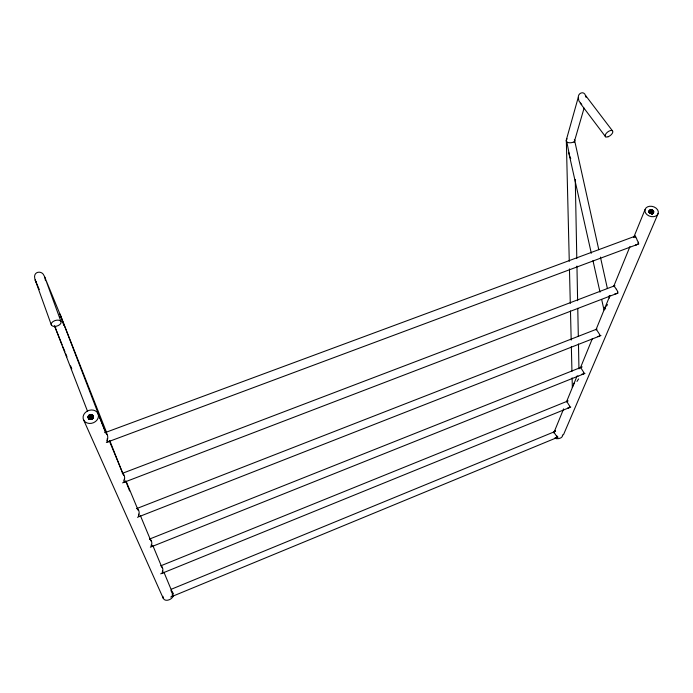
<?xml version="1.0" encoding="UTF-8"?>
<svg xmlns="http://www.w3.org/2000/svg" width="693" height="693" viewBox="0 0 693 693"><rect width="100%" height="100%" fill="white"/><g stroke="black" fill="none" stroke-linecap="round" stroke-linejoin="round"><path stroke-width="1.04" d="M107.155 440.211L107.198 438.669M45.34 280.336L45.201 278.725A9.979 9.459 13.5 0 0 43.945 275.476C41.987 270.253 33.004 271.206 34.789 278.508A9.936 9.442 14 0 0 36.053 281.765L36.391 282.268M124.09 480.613L124.142 479.209M138.652 515.349L138.713 514.059M151.308 545.53L151.369 544.343M162.474 570.902L162.413 572.002M172.288 594.386L172.236 596.041M653.75 211.85L653.681 212.127A2.443 1.871 14.3 0 1 653.378 212.621A2.304 1.75 13.7 0 1 652.581 213.115A2.451 1.836 12.9 0 1 651.541 213.262L650.666 213.089A2.425 1.758 13.8 0 1 649.592 212.422A2.261 1.637 14.2 0 1 649.168 211.807A2.443 1.75 16.3 0 1 649.116 210.837A2.27 1.629 17.2 0 1 649.358 210.421A2.365 1.732 19.1 0 1 650.9 209.806A2.4 1.81 19.6 0 1 652.382 210.196A2.235 1.681 19.5 0 1 652.737 210.438A2.348 1.784 18.8 0 1 653.057 210.715A2.443 1.88 17.8 0 1 653.551 211.547L653.594 212.24A2.408 1.854 14.4 0 1 653.075 213.123A2.27 1.732 14 0 1 652.399 213.487L651.567 213.626A2.296 1.698 13 0 1 650.484 213.418A2.443 1.776 13.8 0 1 649.566 212.881A2.278 1.655 13.8 0 1 649.081 212.292L648.934 211.313A2.261 1.629 16.7 0 1 649.133 210.88A2.374 1.715 17.8 0 1 649.358 210.629A2.443 1.776 18.9 0 1 650.19 210.23L651.013 210.187A2.391 1.793 19.6 0 1 652.269 210.577A2.235 1.689 19.4 0 1 652.789 210.958L653.352 211.763A2.374 1.819 14.4 0 1 653.239 213.106M566.432 139.544L578.239 97.436M574.532 140.974L584.086 108.108M553.924 432.77L554.175 432.06M89.232 419.118L89.397 418.702A2.599 2.14 -18.1 0 1 89.795 418.122A2.694 2.235 -17.5 0 1 90.159 417.792A2.798 2.348 -17 0 1 91.285 417.247L92.282 417.151A2.755 2.348 -18.5 0 1 93.217 417.377M572.565 386.945L572.349 387.508L572.106 377.867M572.92 386.088L573.146 385.525M580.387 367.914L592.368 338.6M595.954 329.807L609.996 295.452M613.608 286.616L629.954 246.561M633.636 237.552L645.07 209.52M604.573 308.61L605.552 306.384M563.634 408.861L553.82 432.83L554.053 432.337M566.493 401.871L577.122 375.901M573.423 384.858L574.358 382.709M652.304 210.126A2.036 1.559 12.4 0 1 653.213 212.327A2.036 1.481 13.1 0 1 651.359 213.08A2.036 1.481 13.1 0 1 649.488 211.928A2.027 1.447 17.9 0 1 649.384 211.053A2.027 1.551 20.2 0 1 652.052 210.351A2.036 1.559 12.5 0 1 653.066 212.682L653.04 212.777A2.027 1.499 20 0 0 651.81 210.533A2.027 1.455 18.5 0 0 649.488 210.88A2.036 1.455 17 0 0 649.315 211.252A2.036 1.438 13.5 0 0 649.202 211.512A2.027 1.438 18.7 0 0 649.384 212.396A2.027 1.577 16.6 0 1 649.272 211.322A2.027 1.455 19.8 0 1 651.541 210.776A2.027 1.49 20.1 0 1 652.927 213.072L652.927 213.037A2.036 1.559 12.3 0 0 653.109 212.223M649.116 211.079A2.434 1.767 18.7 0 1 649.887 210.629L650.701 210.533A2.417 1.819 19.5 0 1 651.966 210.854A2.252 1.698 19.4 0 1 652.676 211.339A2.434 1.871 17.7 0 1 653.274 212.327L653.187 212.422A2.027 1.525 19.6 0 0 652.13 210.23M563.409 434.927L658.194 213.401A6.843 5.094 16.2 0 0 649.601 206.28A6.843 5.094 16.2 0 0 647.097 214.743A6.843 5.094 16.2 0 0 658.194 213.401M633.896 236.98L634.424 236.521M613.703 286.4L614.041 286.018L614.552 286.659M91.32 418.893A2.33 1.932 -25.1 0 0 92.403 418.217A2.807 2.365 -24.1 0 0 92.897 417.541L93.087 417.186M163.167 572.565L162.872 572.938A3.049 0.771 -81.4 0 1 162.716 572.669M554.183 432.094L555.431 430.431M152.105 546.318L151.828 546.595A3.231 0.866 -81.6 0 1 151.654 546.301M90.289 418.893L91.822 418.087A2.555 2.148 -17 0 1 92.325 418.026A2.33 1.992 -23.4 0 1 89.388 418.633M649.012 211.625L649.679 211.313A2.252 1.646 19.1 0 1 650.285 211.235A2.374 1.758 19.5 0 1 650.71 211.261A2.434 1.828 19.6 0 1 651.758 211.608L652.434 212.119A2.382 1.836 17.6 0 1 652.988 213.115M637.517 244.412L636.356 244.75M596.223 329.331L596.612 329.755M617.039 293.416L615.99 293.676M124.775 482.042L125.19 481.713A4.349 0.979 50.6 0 0 125.589 481.514M170.677 597.054L558.073 437.144M171.223 589.284L555.569 431.271M160.672 573.839L570.781 407.051M161.071 565.705L568.139 400.875M150.346 547.193L584.996 373.406M599.142 336.27L598.172 336.469M149.601 539.041L582.189 366.892M137.448 517.281L600.987 335.542M136.512 508.653L596.994 329.036M122.592 482.865L618.121 293M122.47 473.302L614.908 285.672M106.341 442.463L638.851 243.901M104.972 432.666L635.394 236.088M583.35 374.064L582.458 374.203M569.325 407.64L568.494 407.744M90.87 417.047L92.351 416.874A2.789 2.382 -18.5 0 1 93.26 417.16M556.782 437.664L556.003 437.733M107.865 441.909L108.42 441.597A4.721 1.005 50.1 0 0 108.87 441.242M566.744 401.438L569.845 406.401M649.662 212.656L650.086 212.682A2.425 1.828 19.6 0 1 651.134 213.002A2.278 1.732 18.9 0 1 651.827 213.505M92.377 418.165A2.642 2.209 -24.1 0 1 91.294 418.806A2.807 2.33 -23.8 0 1 90.064 418.979L89.154 418.763A2.781 2.27 -21.1 0 1 88.21 417.896A2.599 2.122 -20.6 0 1 87.994 417.091A2.807 2.304 -18.2 0 1 88.358 415.826A2.607 2.157 -17.6 0 1 88.825 415.28A2.72 2.287 -16.9 0 1 90.913 414.466A2.772 2.356 -18.3 0 1 92.507 414.942A2.581 2.2 -18.5 0 1 92.845 415.246A2.703 2.304 -19.8 0 1 93.105 415.601A2.815 2.408 -21.3 0 1 93.382 416.649L93.191 417.532A2.763 2.33 -24 0 1 92.273 418.659A2.599 2.183 -24.1 0 1 91.372 419.118L90.385 419.282A2.625 2.166 -22.9 0 1 89.241 419.031A2.798 2.287 -21.1 0 1 88.427 418.329A2.798 2.304 -18.1 0 1 88.747 417.238A2.607 2.148 -18.1 0 1 89.319 416.493L90.636 415.774A2.59 2.183 -17 0 1 91.389 415.661A2.737 2.313 -17.5 0 1 91.883 415.696A2.807 2.391 -18.2 0 1 92.983 416.112L93.321 416.406M650.294 211.963L651.541 212.361A2.27 1.724 19.1 0 1 652.061 212.734A2.365 1.828 17.6 0 1 652.442 213.201M581.774 104.444L579.131 101.291A8.688 7.424 -82.5 0 1 578.482 98.267C577.026 93.338 584.234 90.012 585.611 95.903A8.697 7.45 -82.6 0 1 586.053 97.375M93.312 416.762L91.996 416.268A2.59 2.183 -17.1 0 0 90.991 416.337A2.763 2.322 -16.9 0 0 89.657 417.013L89.05 417.749A2.807 2.304 -18.4 0 0 88.765 418.797M93.321 416.58L92.957 416.311A2.807 2.391 -18.1 0 0 91.814 415.965M554.625 438.115C557.12 439.691 563.418 438.184 562.543 434.849M651.429 211.053A2.027 1.516 20.7 0 1 651.914 211.278A2.018 1.507 20.5 0 1 652.356 211.547L653.083 212.543A2.261 1.741 17.3 0 1 653.17 213.072M172.228 592.758L172.756 593.537M585.611 95.521L612.352 130.682M580.206 103.17L605.63 136.833M616.328 289.232L617.792 291.632M616.268 289.146L614.587 286.711M556.8 435.828L557.25 436.555M93.252 415.939L93.139 415.748A2.581 2.2 -18.6 0 0 92.671 415.272A2.755 2.348 -18.3 0 0 91.337 414.795L90.341 414.864A2.815 2.356 -16.9 0 0 89.198 415.393A2.729 2.261 -17.3 0 0 88.817 415.713A2.599 2.14 -17.9 0 0 88.401 416.285L88.141 417.55M596.69 329.885L599.791 334.702M637.829 241.216L638.374 242.359M55.752 327.633L55.241 326.637M580.951 367.992L583.93 372.669M88.635 418.841L88.383 418.052A2.772 2.278 -18.1 0 1 88.704 416.788A2.599 2.14 -17.8 0 1 89.336 416.069A2.807 2.348 -16.9 0 1 90.705 415.428A2.607 2.2 -17.2 0 1 91.459 415.367M83.394 419.404L163.227 598.293C165.125 602.555 172.774 599.324 173.337 595.538M92.576 418.044L92.611 418.122A2.339 1.984 -16.8 0 0 91.996 415.237A2.339 1.94 -16.2 0 0 89.059 415.783M35.274 280.189L39.276 289.587M98.155 413.998A7.857 6.575 -20.5 0 1 89.059 423.432A7.857 6.575 -20.5 0 1 85.126 412.733A7.857 6.575 -20.5 0 1 98.155 413.998L106.731 434.624M109.364 440.982L123.701 475.459M126.074 481.159L138.297 510.559M140.454 515.748L150.979 541.06M152.98 545.885L162.101 567.81M163.938 572.227L171.933 591.458M554.461 431.973L554.409 431.843A3.093 0.546 55.2 0 0 554.937 433.757A3.093 0.546 55.2 0 0 557.328 436.755M62.153 344.845L54.522 325.823L87.561 411.356M62.95 346.855L64.96 351.862M65.766 353.863L66.97 356.869M70.582 365.878L71.786 368.884M106.609 432.562L60.222 314.769L44.724 277.053L61.001 321.63M109.78 440.618L122.86 473.839M125.641 480.89L129.608 490.956M105.492 432.484L60.222 314.769L63.306 323.874M570.356 157.969L570.192 157.51A41.493 32.9 -66.2 0 1 569.447 155.206L566.839 141.874A4.175 2.495 2.4 0 1 567.195 138.903M35.213 280.033L51.334 324.939M163.227 598.293L162.907 596.275M88.297 418.009L88.427 418.407A2.781 2.27 -21.2 0 0 88.964 419.057A2.798 2.304 -18.3 0 1 89.354 418.251A2.59 2.14 -17.8 0 1 89.804 417.688A2.772 2.322 -17 0 1 90.861 417.039M63.401 324.229L63.695 325.286M568.693 152.339L591.311 253.257M592.957 260.611L600.025 292.151M601.671 299.506L604.027 310.014M574.592 140.419L598.795 249.714M600.424 257.077L607.406 288.6M609.034 295.954L609.502 298.059M574.159 141.987L574.211 142.498M566.328 140.514L569.274 261.348M569.455 268.901L570.296 303.43M570.478 310.975L571.188 340.107M571.344 346.578L571.95 371.396M575.268 179.496L576.801 258.489M576.948 266.06L577.624 300.693M577.771 308.264L578.317 336.4M578.473 343.979L578.95 368.867M574.332 139.631A4.349 1.992 -3.9 0 1 572.557 142.429A4.349 1.992 -3.9 0 1 566.675 141.926M577.719 376.524A25.433 0.58 -66 0 1 577.91 376.091M576.992 381.445A14.553 4.331 -46.9 0 1 578.655 378.898M570.737 158.688A11.166 8.966 -65.4 0 1 570.495 157.9M605.639 308.835A3.829 0.918 -13.9 0 1 605.11 308.887M606.514 306.167A7.562 2.945 -49.9 0 1 607.536 304.548M59.312 313.548A4.764 3.127 -18.4 0 1 60.274 314.752M60.421 314.7A4.929 2.503 -18.9 0 1 59.433 317.255M653.109 212.569A2.036 1.577 15.9 0 1 650.632 213.08M650.519 213.054A2.044 1.516 12 0 1 649.315 211.252M651.628 213.765A2.036 1.559 12.4 0 0 651.091 213.366A2.018 1.568 20 0 1 651.463 213.591M650.389 213.028A2.018 1.568 20 0 0 649.662 212.95A2.027 1.577 16.6 0 0 649.861 213.115M651.073 212.933A2.036 1.559 12.7 0 1 652.018 213.739M649.904 212.647A2.018 1.559 20.1 0 1 651.022 212.907M649.67 212.786A2.027 1.447 18 0 1 650.883 212.994M650.944 213.063A2.018 1.525 19.7 0 1 651.879 213.851A2.036 1.577 12 0 0 652.234 213.661A2.027 1.594 16.1 0 0 652.46 213.548A2.036 1.559 12.5 0 0 651.619 212.387A2.018 1.499 21 0 0 648.986 212.335A2.036 1.525 11.7 0 1 649.09 211.772M651.342 212.673A2.018 1.559 19.1 0 1 652.295 213.791M649.384 212.361A2.018 1.551 20.1 0 1 651.186 212.517M649.679 212.422A2.018 1.455 20.8 0 1 651.108 212.673M651.151 212.716A2.018 1.542 19.4 0 1 652.208 213.825M648.977 212.43A2.027 1.455 19 0 1 651.255 212.327M651.446 212.413A2.027 1.577 18.6 0 1 652.451 213.816M649.029 212.153A2.036 1.559 12.5 0 1 651.108 211.703A2.036 1.559 12.5 0 1 652.659 213.097M648.995 212.197A2.027 1.455 18.8 0 1 651.706 212.145A2.027 1.568 18.6 0 1 652.503 213.072M651.663 211.573A2.018 1.455 22 0 1 652.061 211.841A2.036 1.559 12.1 0 1 652.823 213.097A2.027 1.542 19.3 0 0 651.766 211.322M651.619 211.478A2.018 1.542 20.2 0 0 650.043 211.261A2.027 1.464 19.5 0 0 649.22 211.703A2.027 1.455 16.5 0 0 649.029 211.937A2.4 1.75 19 0 1 649.566 211.651A2.278 1.681 19.4 0 1 650.389 211.59A2.434 1.828 19.6 0 1 651.455 211.876L652.165 212.353A2.417 1.854 17.5 0 1 652.745 213.149M649.133 211.885A2.027 1.447 17.2 0 1 651.281 211.59A2.027 1.447 17.2 0 1 652.763 213.123M652.919 213.08A2.036 1.559 12.8 0 0 652.945 212.456A2.027 1.577 17.6 0 0 652.338 211.564M651.463 210.941A2.027 1.568 20.1 0 0 649.176 211.582A2.036 1.438 13.6 0 0 649.072 212.396M652.503 213.617A2.027 1.577 17.1 0 1 652.113 213.834M649.142 211.668A2.027 1.455 19.4 0 1 649.324 211.434A2.027 1.447 16.9 0 1 651.689 211.278M651.732 210.707A2.027 1.568 19.5 0 1 653.092 212.223M649.376 211.14A2.027 1.568 20 0 1 651.758 210.646M650.043 213.141A2.044 1.507 10.4 0 1 649.618 212.812M652.979 212.82A2.044 1.542 12 0 1 651.099 213.435M653.031 212.829A2.027 1.577 16.6 0 1 651.056 213.635M652.2 210.083A2.027 1.559 20 0 0 651.177 209.814A2.027 1.455 18.6 0 0 650.684 209.849A2.027 1.516 16.2 0 0 649.601 211.746M650.675 209.832A2.166 1.611 16.2 0 1 653.681 211.677M653.698 211.841A2.105 1.568 16.2 0 1 651.896 213.08A2.105 1.568 16.2 0 1 649.679 211.737M649.523 211.625A2.044 1.464 13.4 0 1 649.497 210.793A2.027 1.455 19.3 0 1 652.113 210.178M651.03 213.375A2.252 1.707 19.2 0 1 651.559 213.747M649.774 213.011A2.391 1.802 19.6 0 1 650.207 213.072M652.416 213.756A2.408 1.854 17.7 0 0 651.792 212.976A2.244 1.698 19.4 0 0 651.238 212.63A2.425 1.828 19.6 0 0 649.973 212.292A2.261 1.655 19.1 0 0 649.168 212.396M650.294 211.954A2.252 1.655 19.2 0 0 649.462 211.997A2.4 1.75 19 0 0 649.098 212.119M652.408 211.582A2.374 1.784 19.6 0 0 650.597 210.889A2.261 1.663 19.3 0 0 649.973 210.923A2.434 1.776 18.9 0 0 648.995 211.408M653.274 212.327A2.261 1.741 16.8 0 1 653.317 212.855M92.169 415.211A2.33 1.949 -25.6 0 1 92.507 418.009M92.152 415.168A2.339 2.01 -19 0 0 88.713 416.051A2.339 1.923 -16.3 0 0 88.409 417.203M88.401 417.203A2.339 1.906 -21.8 0 0 92.464 417.758L92.481 417.827A2.339 1.992 -18.4 0 0 92.048 415.02M92.134 414.977A2.33 1.949 -25.7 0 1 92.386 417.714A2.59 2.183 -17.2 0 0 91.641 417.801M89.284 418.589A2.33 1.914 -24 0 1 88.695 416.268A2.339 1.923 -17.6 0 1 88.955 415.895M91.658 418.858A2.322 2.001 -19.1 0 1 92.55 418.685A2.33 2.001 -22.7 0 1 92.273 418.953M91.857 418.944A2.322 1.932 -16.1 0 1 92.49 418.832M90.965 418.884A2.322 1.975 -14.9 0 1 92.515 418.442M91.147 418.91A2.322 1.932 -16.5 0 1 92.533 418.546M92.55 418.182A2.322 1.966 -13.3 0 0 91.753 418.226A2.322 1.958 -15.9 0 0 90.601 418.789M90.54 418.996A2.322 1.914 -17 0 1 92.49 418.269A2.564 2.157 -17.1 0 0 92.004 418.373A2.729 2.296 -17 0 0 91.06 418.719M89.813 419.005A2.581 2.131 -18 0 1 90.307 418.468A2.789 2.339 -17 0 1 91.641 417.801A2.322 2.01 -19.7 0 1 93.07 417.957A2.33 1.958 -25.5 0 1 93.044 418.217M90.168 418.754A2.322 1.958 -16 0 1 91.623 417.896M90.142 418.927A2.322 1.949 -15 0 1 90.497 418.563M90.566 418.624A2.322 1.906 -17.2 0 1 93.165 418.165M93.113 417.507A2.322 2.018 -20.1 0 0 90.099 417.983A2.322 1.862 -20.1 0 0 89.735 418.468A2.33 1.923 -16 0 0 89.527 418.858M89.977 418.251A2.322 1.906 -23.9 0 0 89.588 418.944A2.33 2.001 -23 0 1 88.99 416.146A2.339 1.88 -19.8 0 0 88.791 416.493A2.339 1.932 -15.5 0 0 88.557 417.645M90.029 418.182A2.33 1.94 -15.9 0 1 92.975 417.55M92.949 417.584A2.33 1.966 -16.4 0 1 93.174 417.688A2.781 2.374 -18.5 0 0 92.706 417.481L90.333 418.061A2.599 2.148 -17.7 0 0 89.795 418.555M89.553 418.217A2.33 2.001 -22.8 0 0 89.336 418.918A2.33 1.914 -17.1 0 1 89.64 418.018A2.33 1.914 -15.7 0 1 91.84 416.978A2.33 2.01 -19.7 0 1 93.053 417.281A2.33 1.932 -16.6 0 0 89.64 418.251M89.674 417.584A2.33 2.01 -19.3 0 1 93.165 417.134M89.64 417.61A2.33 1.897 -18.6 0 0 89.18 418.944A2.33 1.914 -24.7 0 1 89.111 416.623M92.94 417.073A2.33 1.958 -14.7 0 0 89.579 417.818A2.33 1.888 -21.9 0 0 89.224 418.893A2.33 1.88 -19.8 0 1 89.163 416.415M89.622 417.195A2.33 1.984 -16.2 0 1 93.087 416.917M89.553 416.588A2.33 1.914 -24.5 0 0 89.068 418.893A2.33 1.888 -19.2 0 1 89.553 417.29M89.475 417.082A2.33 1.914 -24.4 0 0 89.085 418.944A2.33 1.914 -24.3 0 1 89.57 417.403A2.33 1.94 -16 0 1 92.819 416.788M93.001 416.9A2.33 2.01 -21.5 0 1 93.217 417.091M89.7 416.857A2.33 1.949 -25.8 0 1 93.26 416.943M89.042 418.867A2.33 1.871 -20.1 0 1 89.648 416.805M89.562 416.995A2.33 1.94 -16.1 0 1 92.992 416.701A2.33 2.01 -21.4 0 1 93.191 416.909A2.33 1.923 -17 0 0 89.596 416.623M92.082 415.67A2.339 2.001 -17.2 0 1 92.585 415.939A2.33 1.984 -16.7 0 1 92.966 416.311A2.33 2.001 -22.4 0 1 93.2 416.753A2.33 1.949 -26 0 0 93.001 416.493A2.33 1.975 -13.6 0 0 92.602 416.172A2.33 2.01 -18.8 0 0 90.792 415.817M89.631 416.398A2.339 1.949 -15.8 0 1 90.8 415.861M89.12 418.91A2.33 1.906 -18 0 1 89.614 416.389M89.146 416.389A2.33 2.018 -19.9 0 1 92.126 415.609M92.065 418.944A2.33 2.001 -24.1 0 0 92.515 418.589A2.581 2.174 -17.1 0 0 91.935 418.702A2.763 2.322 -17 0 0 91.459 418.875M89.198 416.476A2.339 1.949 -15.6 0 1 89.518 416.164M89.562 416.207A2.339 1.914 -17.2 0 1 92.429 415.904A2.33 2.001 -19.6 0 1 93.234 416.822M92.741 418.208A2.33 1.949 -25.8 0 0 93.131 417.307A2.339 2.018 -20.2 0 0 92.117 415.41A2.33 2.018 -20.2 0 0 89.128 415.982M88.539 417.558A2.33 1.932 -25.1 0 0 89.709 418.918A2.322 1.871 -19.9 0 1 90.099 418.485A2.33 1.949 -15.4 0 1 92.949 417.784A2.33 1.966 -16.2 0 1 93.183 417.896M92.645 418.226A2.33 2.001 -23 0 1 91.554 419.022M89.068 416.181A2.339 1.958 -15.4 0 1 91.996 415.445M91.978 415.479A2.339 1.975 -16.4 0 1 92.888 418.217M90.107 418.39A2.322 2.018 -20.2 0 1 93.096 417.714M89.873 418.918A2.322 1.914 -24.6 0 1 90.073 418.607M88.332 417.073A2.33 1.949 -20.5 0 1 90.341 414.648A2.339 1.94 -16 0 1 90.93 414.596A2.339 2.018 -19.6 0 1 92.039 414.916A2.339 1.949 -15.7 0 0 88.635 415.835M90.333 414.613A2.495 2.088 -20.5 0 1 93.131 416.181A2.495 2.088 -20.5 0 1 90.913 418.771A2.495 2.088 -20.5 0 1 88.262 417.039M93.295 416.952A2.798 2.382 -18.2 0 0 91.926 416.545A2.599 2.183 -16.9 0 0 90.93 416.684A2.72 2.278 -16.9 0 0 89.076 418.2M91.814 415.965A2.625 2.218 -17.3 0 0 90.809 416.051A2.763 2.313 -16.9 0 0 89.302 416.917L88.808 417.697A2.772 2.278 -18.5 0 0 88.652 418.763M88.652 418.91A2.625 2.148 -20 0 1 88.505 418.303M91.519 415.306A2.772 2.278 -18.1 0 1 93.243 415.982M92.645 415.471A2.599 2.218 -18.7 0 1 93.157 415.904M92.446 415.358A2.781 2.374 -18.4 0 0 91.277 415.072L90.272 415.211A2.807 2.348 -16.9 0 0 89.172 415.809A2.685 2.226 -17.5 0 0 88.262 417.593M635.126 237.708A4.149 0.606 70.2 0 1 635.429 236.313A4.149 0.606 70.2 0 1 637.369 240.783M638.054 242.351A3.543 2.14 30.2 0 1 638.305 243.373M638.288 243.676A3.569 2.304 17.2 0 1 637.439 244.343M636.365 244.837A4.21 3.543 -74.2 0 1 635.62 244.889M613.522 286.079A3.283 0.762 -79.6 0 1 613.669 285.958M617.472 291.614A3.309 1.845 30.7 0 1 617.723 292.385M617.654 292.888A3.326 2.01 18.5 0 1 616.969 293.356M615.99 293.78A3.889 3.283 -80.6 0 1 614.96 293.745M599.471 334.676A3.11 1.611 31.1 0 1 599.74 335.36M599.696 335.819A3.119 1.767 19.5 0 1 599.064 336.2M598.18 336.581A3.63 3.041 -86.1 0 1 597.704 336.59M580.336 367.463A2.867 0.615 -80.8 0 1 580.405 367.429M583.61 372.635A2.919 1.412 31.4 0 1 583.878 373.267M583.861 373.666A2.928 1.568 20.2 0 1 583.272 373.995M582.466 374.324A3.413 2.824 89.5 0 1 581.652 374.263M566.458 401.403A2.711 0.563 -81.3 0 1 566.571 401.36M569.516 406.358A2.763 1.247 31.7 0 1 569.785 406.93M569.785 407.293A2.763 1.395 20.8 0 1 569.248 407.571M568.503 407.865A3.222 2.633 86.1 0 1 567.879 407.822M556.011 437.863A3.058 1.758 86 0 1 555.491 437.768M557.285 437.231A2.685 1.403 32.6 0 1 556.912 437.777M557.345 436.573A2.625 1.256 21.4 0 1 557.389 437.101M105.007 432.588A4.704 2.27 87.9 0 1 107.181 434.338A4.704 2.27 87.9 0 1 107.623 439.024M107.891 441.779A3.967 1.291 -82.8 0 1 107.597 441.207M107.138 441.528A3.985 1.351 -71.6 0 1 106.965 440.462M122.314 473.397A4.366 2.148 86.7 0 1 124.532 479.547M124.723 481.964A3.682 1.117 -82.2 0 1 124.471 481.444M124.047 481.756A3.708 1.152 -71.3 0 1 123.908 480.873M136.876 508.549A4.071 2.036 85.7 0 1 139.068 514.388M139.977 516.016A4.045 0.953 51.1 0 1 139.683 516.32M139.198 516.528A3.439 0.979 -81.9 0 1 138.99 516.06M138.609 516.389A3.465 0.988 -71 0 1 138.479 515.618M149.489 539.111A3.82 1.932 84.7 0 1 151.343 540.835A3.82 1.932 84.7 0 1 151.698 544.655M152.486 545.859A3.777 0.927 51.5 0 1 152.252 546.361M151.256 546.482A3.257 0.858 -70.9 0 1 151.143 545.807M160.993 565.938A3.595 1.828 83.9 0 1 162.777 571.205M163.461 572.184A3.543 0.892 51.9 0 1 163.271 572.713M162.353 572.877A3.067 0.754 -70.9 0 1 162.257 572.279M172.245 591.874A3.352 1.845 56.5 0 1 173.319 593.944M173.415 595.183A3.352 1.845 56.5 0 1 173.025 596.023M170.85 590.635A3.37 1.195 65.9 0 1 172.635 594.733M172.644 595.971A2.971 0.684 -70.5 0 1 172.254 596.257M608.168 136.746A4.6 2.209 -37.9 0 0 612.673 131.012A4.6 2.209 -37.9 0 0 606.115 133.506A4.6 2.209 -37.9 0 0 608.168 136.746M54.297 326.429A5.12 2.919 -17 0 0 61.088 321.873A5.12 2.919 -17 0 0 53.11 321.509A5.12 2.919 -17 0 0 54.297 326.429"/></g></svg>
